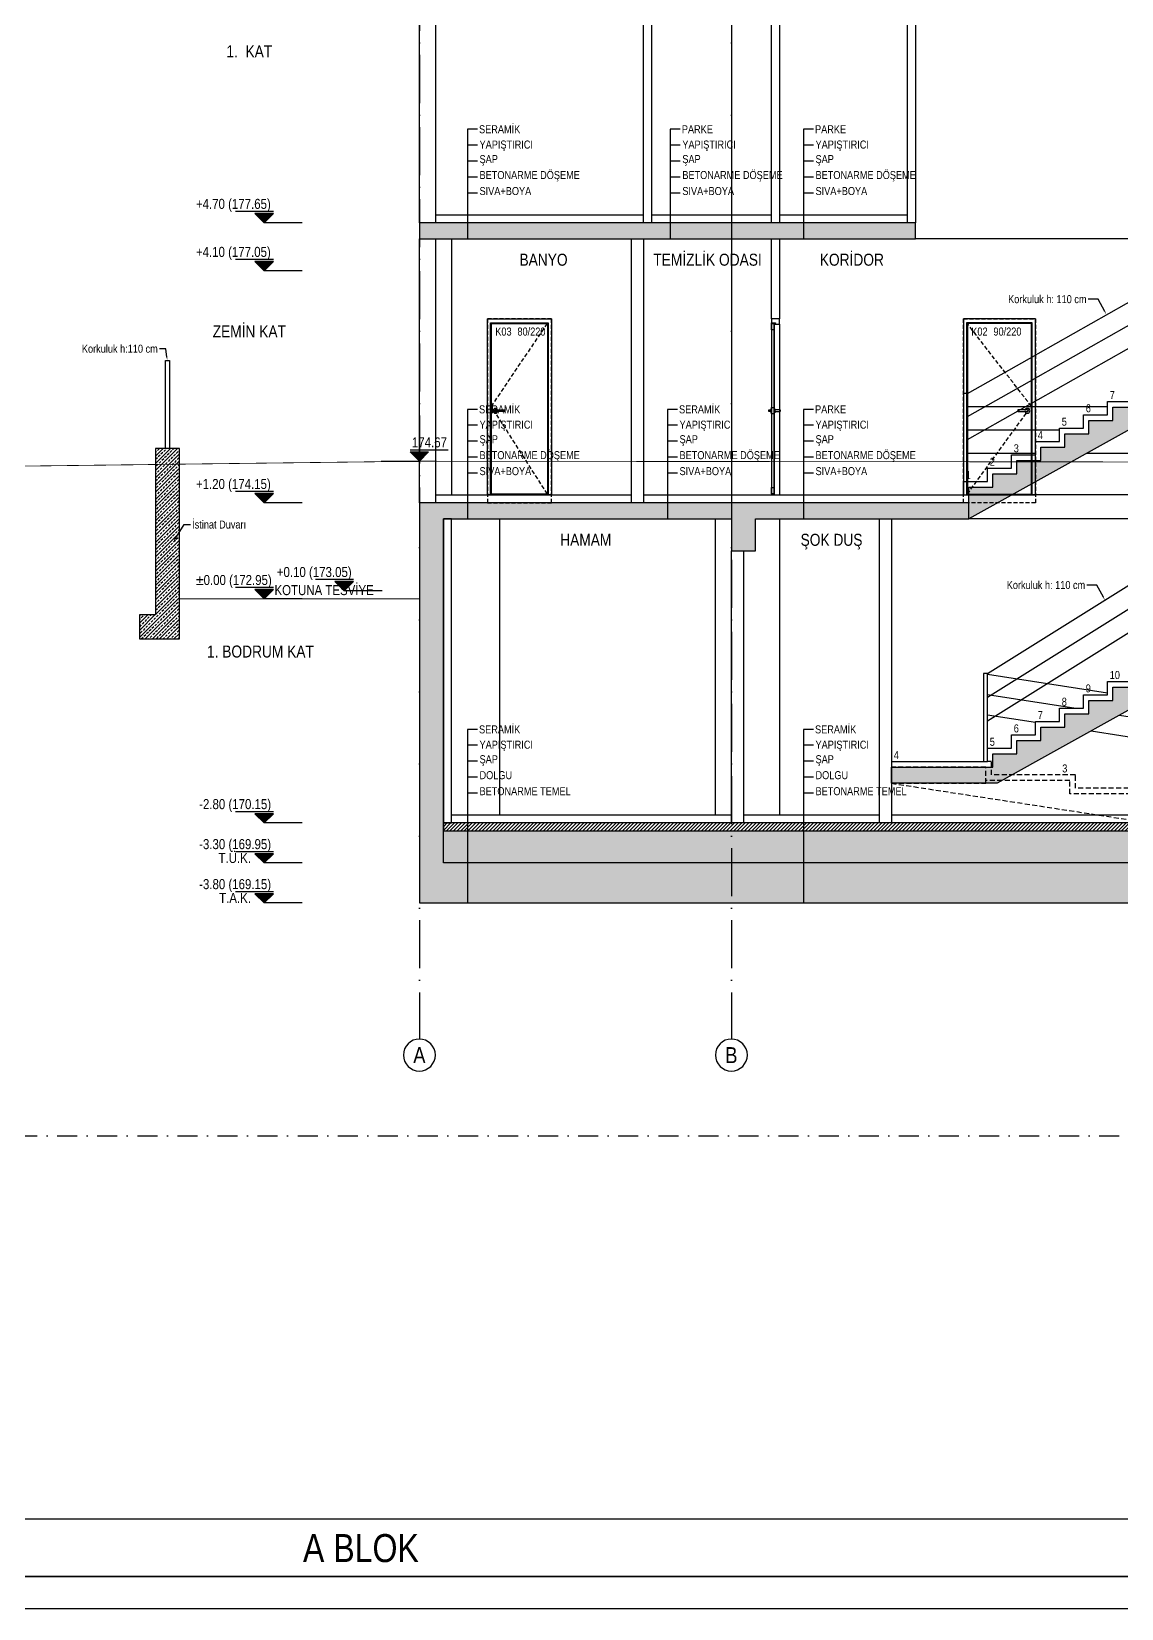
# Model space of a CAD drawing. Header units: millimetres. Extents: x 82776 to 137242, y 11666 to 27998.
# Drawn here: x 112167 to 113530, y 24998 to 26968 of the extents above; entities that cross this region are included whole.
import ezdxf
from ezdxf import colors
from ezdxf.entities.mleader import LeaderData, LeaderLine
from ezdxf.enums import TextEntityAlignment as Align
from ezdxf.math import Vec2, Vec3

# ---------------------------------------------------------------- set-up
doc = ezdxf.new("R2010")
doc.units = ezdxf.units.MM
for name, pattern in [('( Hidden )', [0.375, 0.25, -0.125]), ('ACAD_ISO10W100', [18, 12, -3, 0, -3]), ('DASHDOT', [1, 0.5, -0.25, 0, -0.25]), ('DASHED', [15, 10, -5]), ('HIDDEN', [9.525, 6.35, -3.175])]:
    doc.linetypes.add(name, pattern=pattern)
for name, color, linetype in [('0_IFC_Door_Text', 11, 'Continuous'), ('0_IFC_Elevation_3', 21, 'Continuous'), ('0_IFC_Elevation_4', 11, 'Continuous'), ('0_IFC_Elevation_5', 252, 'Continuous'), ('0_IFC_Grid', 14, 'ACAD_ISO10W100'), ('0_IFC_Grid_Text_100', 14, 'Continuous'), ('0_IFC_Hatch_Structure', 251, 'Continuous'), ('0_IFC_Legend_Viewport', 7, 'Continuous'), ('0_IFC_Notation_Level_50', 160, 'Continuous'), ('0_IFC_Notation_Section_50', 10, 'Continuous'), ('0_IFC_Room_Text(No)_50', 12, 'Continuous'), ('0_IFC_Stair_Text', 221, 'Continuous'), ('0_IFC_Text_Explanation_50', 231, 'Continuous'), ('1_IFC_Concrete_Section', 50, 'Continuous'), ('1_IFC_Door', 83, 'Continuous'), ('1_IFC_Stair_Concrete', 252, '( Hidden )'), ('2_IFC_Handrail', 181, 'Continuous'), ('2_IFC_Wall', 130, 'Continuous'), ('4_IFC_Adhesive', 135, 'Continuous'), ('4_IFC_Floor_Cladding', 143, 'Continuous'), ('7_IFC_Landscape', 45, 'Continuous')]:
    doc.layers.add(name, color=color, linetype=linetype)
doc.styles.add('IFC_TEXT', font='ARIALN.TTF')
doc.styles.add('MARITZA_A1-A2-A3  BLOK_231117$0$IFC_TEXT', font='ARIALN.TTF')

# ---------------------------------------------------------------- blocks, each defined once
blk = doc.blocks.new('*U2166')
blk.add_lwpolyline([(-3804.9, 0), (-1182.8, 0), (-1182.8, 71.5), (-3804.9, 71.5)], close=True)
at = {"layer": '0_IFC_Legend_Viewport', "transparency": 33554687}
blk.add_lwpolyline([(-3804.9, 2920), (0, 2920), (0, 0), (-3804.9, 0)], close=True, dxfattribs=at)
at = {"style": 'IFC_TEXT'}
for tag, p in [('PAFTA', (-2729.5, 17.9)), ('KOT', (-1159.1, 18)), ('OLCEK', (-110.4, 17.9))]:
    blk.add_attdef(tag, p, '', height=35, dxfattribs=at)
blk = doc.blocks.new('P_FITIL2')
at = {"layer": '4_IFC_Adhesive'}
blk.add_line((0.5, 0), (-0.5, 0), dxfattribs=at)
blk.add_lwpolyline([(-0.6, -0.1), (-0.1, -0.1), (-0.1, -0.3), (-0.1, -0.3), (-0.1, -0.5), (-0.1, -0.5), (-0.1, -0.7), (0.1, -0.7), (0.1, -0.5), (0.1, -0.5), (0.1, -0.3), (0.1, -0.3), (0.1, -0.1), (0.6, -0.1)], dxfattribs=at)
for radius, start, end in [(0.61, 10.3889, 169.6111), (0.51, 24.3157, 155.6843)]:
    blk.add_arc((0, -0.2), radius, start, end, dxfattribs=at)
blk = doc.blocks.new('*U2165')
at = {"layer": '0_IFC_Elevation_5'}
for p, q in [((-5.2, -6.6), (-5.2, -220, 0)), ((-6, -114, 0), (0.5, -114, 0)), ((0.5, -116, 0), (-6, -116, 0)), ((1, -112.5, 0), (0.5, -112.5, 0)), ((0.5, -112.5, 0), (0.5, -117.5, 0)), ((0.5, -117.5, 0), (1, -117.5, 0)), ((4.8, -112.5, 0), (5.3, -112.5, 0)), ((5.3, -117.5, 0), (4.8, -117.5, 0)), ((5.3, -112.5, 0), (5.3, -117.5, 0)), ((8, -114, 0), (5.3, -114, 0)), ((5.3, -116, 0), (8, -116, 0)), ((8, -116, 0), (8, -114, 0))]:
    blk.add_line(p, q, dxfattribs=at)
at = {"layer": '0_IFC_Elevation_5', "elevation": 0}
for points in [[(4.8, -5.2), (4.8, -220)], [(-6, -114), (-6, -116)]]:
    blk.add_lwpolyline(points, dxfattribs=at)
at = {"layer": '1_IFC_Door'}
for p, q in [((1.2, -219, 0), (1.2, -5.7, 0)), ((1.2, -5.9, 0), (4.6, -5.9, 0)), ((4.6, -5.7, 0), (4.6, -219, 0)), ((1.2, -218.8, 0), (4.6, -218.8, 0))]:
    blk.add_line(p, q, dxfattribs=at)
for points in [[(4.8, -5), (-0.5, -5), (-0.5, -5.4), (0.5, -5.4), (0.5, -5.9), (-0.1, -5.9), (-0.1, -6.2), (0.5, -6.2), (0.5, -6.6), (-5.2, -6.6), (-5.2, 0), (4.8, 0)], [(1.2, -5.9), (1.2, -13.9), (4.6, -13.9), (4.6, -5.9)], [(1.2, -111), (1.2, -119), (4.6, -119), (4.6, -111)], [(1.2, -210.8), (1.2, -218.8), (4.6, -218.8), (4.6, -210.8)]]:
    blk.add_lwpolyline(points, close=True, dxfattribs=at)
at = {"layer": '1_IFC_Door', "elevation": 0}
blk.add_lwpolyline([(4.8, -5), (-0.5, -5), (-0.5, -5.4), (4.6, -5.4, 0.414214), (4.8, -5.2), (4.8, -5), (4.8, -5)], format="xyb", dxfattribs=at)
at = {"layer": '1_IFC_Door'}
blk.add_lwpolyline([(4.8, -5.9), (4.8, -218.8, -0.414214), (4.6, -219), (1.2, -219, -0.414214), (1, -218.8), (1, -218.6), (1, -6.1), (1, -5.9, -0.414214), (1.2, -5.7), (4.6, -5.7, -0.414214)], format="xyb", close=True, dxfattribs=at)
at = {"rotation": 270}
blk.add_blockref('P_FITIL2', (0.6, -6, 0), dxfattribs=at)
blk = doc.blocks.new('*U1034')
blk.add_wipeout([(80, 220), (0, 220), (0, 0), (80, 0)]).dxf.layer = '0_IFC_Elevation_5'
at = {"layer": '0_IFC_Elevation_4'}
for points in [[(80, 0), (80, 220), (0, 220), (0, 0)], [(75, 1), (75, 214), (5, 214), (5, 1)]]:
    blk.add_lwpolyline(points, close=True, dxfattribs=at)
blk.add_lwpolyline([(76, 0), (76, 215), (4, 215), (4, 0)], dxfattribs=at)
at = {"layer": '0_IFC_Elevation_5', "linetype": 'DASHED', "ltscale": 0.5}
blk.add_lwpolyline([(0, -10), (0, 220), (80, 220), (80, -10)], close=True, dxfattribs=at)
blk.add_lwpolyline([(5, 1), (75, 110.5), (5, 214)], dxfattribs=at)
at = {"layer": '0_IFC_Elevation_5'}
blk.add_lwpolyline([(70, 104, 1), (70, 106), (58, 106), (58, 104)], format="xyb", close=True, dxfattribs=at)
blk.add_circle((70, 105), 3, dxfattribs=at)
blk = doc.blocks.new('0_IFC_DOOR_TAG_50')
at = {"layer": '0_IFC_Door_Text', "style": 'IFC_TEXT'}
for tag, p in [('DOOR_TYPE', (0, 0)), ('DOOR_SIZE', (27.7, 0))]:
    blk.add_attdef(tag, p, '', height=10, dxfattribs=at)
blk = doc.blocks.new('*U1033')
blk.add_wipeout([(0, 220), (90, 220), (90, 0), (0, 0)]).dxf.layer = '0_IFC_Elevation_5'
at = {"layer": '0_IFC_Elevation_4'}
for points in [[(0, 0), (0, 220), (90, 220), (90, 0)], [(5, 1), (5, 214), (85, 214), (85, 1)]]:
    blk.add_lwpolyline(points, close=True, dxfattribs=at)
blk.add_lwpolyline([(4, 0), (4, 215), (86, 215), (86, 0)], dxfattribs=at)
at = {"layer": '0_IFC_Elevation_5', "linetype": 'DASHED', "ltscale": 0.5}
blk.add_lwpolyline([(90, -10), (90, 220), (0, 220), (0, -10)], close=True, dxfattribs=at)
blk.add_lwpolyline([(85, 1), (5, 110.5), (85, 214)], dxfattribs=at)
at = {"layer": '0_IFC_Elevation_5'}
blk.add_lwpolyline([(10, 104, -1), (10, 106), (22, 106), (22, 104)], format="xyb", close=True, dxfattribs=at)
blk.add_circle((10, 105), 3, dxfattribs=at)
blk = doc.blocks.new('A_1-1 KST_M1')
at = {"layer": '0_IFC_Hatch_Structure'}
h = blk.add_hatch(dxfattribs=at)
h.set_pattern_fill('ANSI33', color=256, angle=180)
h.set_pattern_definition([(225, (-95849.067, -28656.389), (4.49012806, -4.49012806), []), (225, (-95853.5574, -28656.389), (4.49012806, -4.49012806), [3.175, -1.5875])])
h.paths.add_polyline_path([(689.8, 293.7), (366.4, 114), (246.4, 97.4), (5.2, -36.7), (-127, -36.7), (-127, -16.7), (0, -16.7), (0, 0), (30, 0), (30, 16.7), (60, 16.7), (60, 33.3), (90, 33.3), (90, 50), (120, 50), (120, 66.7), (150, 66.7), (150, 83.3), (180, 83.3), (180, 100), (210, 100), (210, 116.7), (240, 116.7), (240, 133.3), (360, 133.3), (360, 150), (390, 150), (390, 166.7), (420, 166.7), (420, 183.3), (450, 183.3), (450, 200), (480, 200), (480, 216.7), (510, 216.7), (510, 233.3), (540, 233.3), (540, 250), (570, 250), (570, 266.7), (600, 266.7), (600, 283.3), (630, 283.3), (630, 300), (660, 300), (660, 313.7), (843, 313.7), (843, 293.7)])
at = {"layer": '0_IFC_Elevation_3', "linetype": 'HIDDEN', "transparency": 33554687}
blk.add_lwpolyline([(313, -76.3), (313, -59.7), (208, -59.7), (208, -43), (103, -43), (103, -26.3), (-2, -26.3), (-2, -9.7), (-7, -9.7)], dxfattribs=at)
at = {"layer": '1_IFC_Concrete_Section'}
blk.add_lwpolyline([(689.8, 293.7), (366.4, 114), (246.4, 97.4), (5.2, -36.7), (-127, -36.7), (-127, -16.7), (0, -16.7), (0, 0), (30, 0), (30, 16.7), (60, 16.7), (60, 33.3), (90, 33.3), (90, 50), (120, 50), (120, 66.7), (150, 66.7), (150, 83.3), (180, 83.3), (180, 100), (210, 100), (210, 116.7), (240, 116.7), (240, 133.3), (360, 133.3), (360, 150), (390, 150), (390, 166.7), (420, 166.7), (420, 183.3), (450, 183.3), (450, 200), (480, 200), (480, 216.7), (510, 216.7), (510, 233.3), (540, 233.3), (540, 250), (570, 250), (570, 266.7), (600, 266.7), (600, 283.3), (630, 283.3), (630, 300), (660, 300), (660, 313.7), (843, 313.7), (843, 293.7)], close=True, dxfattribs=at)
at = {"layer": '1_IFC_Stair_Concrete', "ltscale": 25, "transparency": 33554687}
blk.add_lwpolyline([(-9, -16.7), (-127, -16.7), (-127, -36.7), (-9, -36.7)], close=True, dxfattribs=at)
blk.add_lwpolyline([(-127, -36.7), (199.4, -86.7), (306, -86.7), (306, -66.7), (201, -66.7), (201, -50), (96, -50), (96, -33.3), (-9, -33.3)], dxfattribs=at)
at = {"layer": '4_IFC_Floor_Cladding'}
blk.add_lwpolyline([(-127, -9.7), (-7, -9.7), (-7, 7), (23, 7), (23, 23.7), (53, 23.7), (53, 40.3), (83, 40.3), (83, 57), (113, 57), (113, 73.7), (143, 73.7), (143, 90.3), (173, 90.3), (173, 107), (203, 107), (203, 123.7), (233, 123.7), (233, 140.3), (353, 140.3), (353, 157), (383, 157), (383, 173.7), (413, 173.7), (413, 190.3), (443, 190.3), (443, 207), (473, 207), (473, 223.7), (503, 223.7), (503, 240.3), (533, 240.3), (533, 257), (563, 257), (563, 273.7), (593, 273.7), (593, 290.3), (623, 290.3), (623, 307), (653, 307), (653, 323.7), (683, 323.7)], dxfattribs=at)
blk = doc.blocks.new('A_1-1 KST_M2')
at = {"layer": '0_IFC_Hatch_Structure'}
h = blk.add_hatch(dxfattribs=at)
h.set_pattern_fill('ANSI33', color=256, angle=180)
h.set_pattern_definition([(225, (-108459.661, -26372.086), (4.49012806, -4.49012806), []), (225, (-108464.1514, -26372.086), (4.49012806, -4.49012806), [3.175, -1.5875])])
h.paths.add_polyline_path([(719.8, 327), (396.4, 147.4), (276.4, 130.7), (0, -23), (0, -3), (0, 16.7), (30, 16.7), (30, 33.3), (60, 33.3), (60, 50), (90, 50), (90, 66.7), (120, 66.7), (120, 83.3), (150, 83.3), (150, 100), (180, 100), (180, 116.7), (210, 116.7), (210, 133.3), (240, 133.3), (240, 150), (270, 150), (270, 166.7), (390, 166.7), (390, 183.3), (420, 183.3), (420, 200), (450, 200), (450, 216.7), (480, 216.7), (480, 233.3), (510, 233.3), (510, 250), (540, 250), (540, 266.7), (570, 266.7), (570, 283.3), (600, 283.3), (600, 300), (630, 300), (630, 316.7), (660, 316.7), (660, 333.3), (690, 333.3), (690, 347), (873, 347), (873, 327)])
at = {"layer": '1_IFC_Concrete_Section'}
blk.add_lwpolyline([(719.8, 327), (396.4, 147.4), (276.4, 130.7), (0, -23), (0, -3), (0, 16.7), (30, 16.7), (30, 33.3), (60, 33.3), (60, 50), (90, 50), (90, 66.7), (120, 66.7), (120, 83.3), (150, 83.3), (150, 100), (180, 100), (180, 116.7), (210, 116.7), (210, 133.3), (240, 133.3), (240, 150), (270, 150), (270, 166.7), (390, 166.7), (390, 183.3), (420, 183.3), (420, 200), (450, 200), (450, 216.7), (480, 216.7), (480, 233.3), (510, 233.3), (510, 250), (540, 250), (540, 266.7), (570, 266.7), (570, 283.3), (600, 283.3), (600, 300), (630, 300), (630, 316.7), (660, 316.7), (660, 333.3), (690, 333.3), (690, 347), (873, 347), (873, 327), (719.8, 327)], dxfattribs=at)
at = {"layer": '4_IFC_Floor_Cladding'}
blk.add_lwpolyline([(-7, 7), (-7, 23.7), (23, 23.7), (23, 40.3), (53, 40.3), (53, 57), (83, 57), (83, 73.7), (113, 73.7), (113, 90.3), (143, 90.3), (143, 107), (173, 107), (173, 123.7), (203, 123.7), (203, 140.3), (233, 140.3), (233, 157), (263, 157), (263, 173.7), (383, 173.7), (383, 190.3), (413, 190.3), (413, 207), (443, 207), (443, 223.7), (473, 223.7), (473, 240.3), (503, 240.3), (503, 257), (533, 257), (533, 273.7), (563, 273.7), (563, 290.3), (593, 290.3), (593, 307), (623, 307), (623, 323.7), (653, 323.7), (653, 340.3), (683, 340.3), (683, 357), (713, 357)], dxfattribs=at)
blk = doc.blocks.new('A_1-1 KST_ALTLIK')
at = {"layer": '0_IFC_Elevation_5'}
h = blk.add_hatch(dxfattribs=at)
h.set_pattern_fill('AR-CONC', color=256, scale=0.1, angle=180)
h.set_pattern_definition([(230, (-106717.608, -13807.086), (-18.218467, 1.5939086), [1.905, -20.955]), (175, (-106717.608, -13807.086), (3.524342, -19.1056845), [1.524, -16.7640584]), (280.451445, (-106719.126, -13806.953), (-14.6941247, -17.5117752), [1.619001, -17.8090245]), (226.1842, (-106717.608, -13812.166), (-27.107904, 4.204233), [2.8575, -31.4325]), (276.635558, (-106719.867, -13811.815), (-23.7404134, -24.7426125), [2.428502, -26.713561]), (171.18415, (-106717.608, -13812.166), (-23.7404134, -24.7426125), [2.285997, -25.145973]), (201, (-106720.148, -13810.896), (-15.1614391, 10.2265198), [1.905, -20.955]), (146, (-106720.148, -13810.896), (-6.1802028, -18.4187966), [1.524, -16.764]), (251.451445, (-106721.412, -13810.044), (-21.341642, -8.192277), [1.619001, -17.8089938]), (217.5, (-106717.608, -13807.086), (-0.30886033, -8.4555039), [0, -16.5608, 0, -17.018, 0, -16.8275]), (187.5, (-106717.608, -13807.086), (-6.68196625, -10.0180575), [0, -9.7028, 0, -16.1798, 0, -6.4135]), (147.5, (-106711.944, -13807.086), (-13.5590595, 0.5728744), [0, -6.35, 0, -19.812, 0, -26.289]), (137.5, (-106709.404, -13807.086), (-14.8129181, -2.5426491), [0, -8.255, 0, -13.1572, 0, -18.669])])
h.paths.add_polyline_path([(30, 60), (1540, 60), (1540, 20), (30, 20)])
at = {"layer": '0_IFC_Hatch_Structure'}
h = blk.add_hatch(dxfattribs=at)
h.set_pattern_fill('ANSI31', color=256, angle=180)
h.set_pattern_definition([(225, (-109915.903, -25909.0858), (2.24506403, -2.24506403), [])])
h.paths.add_polyline_path([(30, 60), (1540, 60), (1540, 70), (30, 70)])
at = {"layer": '0_IFC_Elevation_4'}
for points in [[(390, 1150), (390, 830)], [(40, 800), (40, 480)], [(390, 800), (390, 480)], [(1340, 800), (620, 800)], [(450, 450), (450, 80)], [(970, 450), (687, 450)]]:
    blk.add_lwpolyline(points, dxfattribs=at)
at = {"layer": '0_IFC_Elevation_5'}
for points in [[(100, 450), (100, 80)], [(370, 80), (370, 450)]]:
    blk.add_lwpolyline(points, dxfattribs=at)
at = {"layer": '1_IFC_Concrete_Section'}
for points in [[(620, 820), (0, 820), (0, 800), (620, 800)], [(30, 60), (1540, 60), (1540, 70), (30, 70)]]:
    blk.add_lwpolyline(points, close=True, dxfattribs=at)
at = {"layer": '2_IFC_Handrail'}
for points in [[(970, 531.6), (833.8, 531.6)], [(710, 256.7), (950, 406.7)], [(710, 227.2), (950, 377.2)], [(710, 197.7), (950, 347.7)], [(710, 255.9), (860, 232.4)], [(710, 230.6), (820.4, 213.3)], [(710, 205.3), (770, 195.9)], [(875.3, 204.8), (1025, 181.4)], [(839.8, 185), (1025, 156.1)]]:
    blk.add_lwpolyline(points, dxfattribs=at)
blk.add_lwpolyline([(710, 146.7), (710, 256.7), (705, 256.7), (705, 146.7)], close=True, dxfattribs=at)
at = {"layer": '2_IFC_Wall'}
for points in [[(20, 820), (0, 820), (0, 1150), (20, 1150)], [(290, 820), (280, 820), (280, 1150), (290, 1150)], [(450, 820), (440, 820), (440, 1150), (450, 1150)], [(620, 820), (610, 820), (610, 1150), (620, 1150)], [(20, 470), (0, 470), (0, 800), (20, 800)], [(280, 470), (265, 470), (265, 800), (280, 800)], [(450, 700), (440, 700), (440, 800), (450, 800)], [(30, 70), (40, 70), (40, 450), (30, 450)], [(590, 70), (575, 70), (575, 450), (590, 450)], [(405, 70), (390, 70), (390, 410), (405, 410)]]:
    blk.add_lwpolyline(points, close=True, dxfattribs=at)
at = {"layer": '4_IFC_Floor_Cladding'}
for points in [[(20, 830), (280, 830)], [(290, 830), (440, 830)], [(450, 830), (610, 830)], [(20, 480), (265, 480)], [(40, 80), (390, 80)], [(405, 80), (575, 80)], [(590, 80), (1560, 80), (1560, 70)]]:
    blk.add_lwpolyline(points, dxfattribs=at)
at = {"xscale": -1, "rotation": 359.9984618957857}
blk.add_blockref('*U2165', (444.8, 700), dxfattribs=at)
at = {"xscale": -1}
blk.add_blockref('*U1033', (770, 480), dxfattribs=at)
at = {"layer": '0_IFC_Elevation_4'}
blk.add_lwpolyline([(970, 480), (741, 480)], dxfattribs=at)
at = {"layer": '2_IFC_Handrail'}
for points in [[(685, 606.7), (950, 756.7)], [(685, 577.9), (950, 727.9)], [(685, 549.2), (950, 699.2)], [(860, 590), (685, 590)], [(800, 560.8), (685, 560.8)], [(770, 531.6), (685, 531.6)]]:
    blk.add_lwpolyline(points, dxfattribs=at)
blk.add_lwpolyline([(685, 496.7), (685, 606.7), (680, 606.7), (680, 496.7)], close=True, dxfattribs=at)
at = {"layer": '4_IFC_Floor_Cladding'}
blk.add_lwpolyline([(280, 480), (680, 480)], dxfattribs=at)
for name, p in [('A_1-1 KST_M2', (687, 473)), ('A_1-1 KST_M1', (717, 156.3))]:
    blk.add_blockref(name, p)
at = {"xscale": -1}
blk.add_blockref('*U1034', (165, 480), dxfattribs=at)
at = {"transparency": 33554687}
blk.add_blockref('0_IFC_DOOR_TAG_50', (689.9, 679), dxfattribs=at).add_auto_attribs({'DOOR_TYPE': 'K02', 'DOOR_SIZE': '90/220'})
at = {"layer": '0_IFC_Hatch_Structure'}
h = blk.add_hatch(dxfattribs=at)
h.set_pattern_fill('ANSI33', color=256, angle=180)
h.set_pattern_definition([(225, (-109485.903, -25909.086), (4.49012806, -4.49012806), []), (225, (-109490.393, -25909.086), (4.49012806, -4.49012806), [3.175, -1.5875])])
h.paths.add_polyline_path([(1970, 450), (1970, 20), (1720, 20), (1720, -80), (1560, -80), (1560, 20), (30, 20), (30, 450), (390, 450), (390, 410), (420, 410), (420, 450), (687, 450), (687, 470), (0, 470), (0, -30), (1510, -30), (1510, -130), (1770, -130), (1770, -30), (2000, -30), (2000, 470), (1720, 470), (1720, 450)])
h.paths.add_polyline_path([(620, 820), (0, 820), (0, 800), (620, 800)])
h.paths.add_polyline_path([(1720, 800), (2000, 800), (2000, 820), (1720, 820)])
h.paths.add_polyline_path([(2150, 1150), (2150, 1170), (-150, 1170), (-150, 1150)])
at = {"layer": '1_IFC_Concrete_Section'}
blk.add_lwpolyline([(1560, 20), (30, 20), (30, 450), (390, 450), (390, 410), (420, 410), (420, 450), (687, 450), (687, 470), (0, 470), (0, -30), (1510, -30)], dxfattribs=at)
at = {"transparency": 33554687}
blk.add_blockref('0_IFC_DOOR_TAG_50', (94.9, 679), dxfattribs=at).add_auto_attribs({'DOOR_TYPE': 'K03', 'DOOR_SIZE': '80/220'})
blk = doc.blocks.new('0_IFC_ROOM_SEC_50')
at = {"layer": '0_IFC_Room_Text(No)_50', "style": 'IFC_TEXT'}
for tag, height, p in [('ROOM_NAME', 15, (10.2, -26.2)), ('ROOM_NUMBER', 10, (10.2, -7.2))]:
    blk.add_attdef(tag, text='', height=height, dxfattribs=at).set_placement(p, align=Align.MIDDLE_CENTER)
blk = doc.blocks.new('SERAMIK KATMANLASMA')
at = {"layer": '0_IFC_Text_Explanation_50'}
for points in [[(12.5, 0), (0, 0), (0, -136.8)], [(12.5, -19.9), (0, -19.9)], [(12.5, -39.9), (0, -39.9)], [(12.5, -59.8), (0, -59.8)], [(12.5, -79.8), (0, -79.8)]]:
    blk.add_lwpolyline(points, dxfattribs=at)
at = {"layer": '0_IFC_Text_Explanation_50', "char_height": 10, "attachment_point": 1, "rotation": 360, "style": 'MARITZA_A1-A2-A3  BLOK_231117$0$IFC_TEXT'}
for s, width, gutter_width, insert in [('SERAMİK', 243.705, 31.2, (14.6, 5)), ('YAPIŞTIRICI ', 224.862, 62.5, (15.2, -14.1)), ('ŞAP', 224.862, 62.5, (15.2, -32.3)), ('BETONARME DÖŞEME ', 224.862, 62.5, (15.2, -52.2)), ('SIVA+BOYA', 224.862, 62.5, (15.2, -72.2))]:
    blk.add_mtext_dynamic_manual_height_columns(s, width=width, gutter_width=gutter_width, heights=[0], dxfattribs=dict(at, insert=insert))
blk = doc.blocks.new('PARKE KATMANLASMA')
at = {"layer": '0_IFC_Text_Explanation_50'}
for points in [[(12.5, 0), (0, 0), (0, -136.8)], [(12.5, -19.9), (0, -19.9)], [(12.5, -39.9), (0, -39.9)], [(12.5, -59.8), (0, -59.8)], [(12.5, -79.8), (0, -79.8)]]:
    blk.add_lwpolyline(points, dxfattribs=at)
at = {"layer": '0_IFC_Text_Explanation_50', "char_height": 10, "attachment_point": 1, "style": 'MARITZA_A1-A2-A3  BLOK_231117$0$IFC_TEXT'}
for s, width, gutter_width, insert in [('PARKE', 243.705, 31.2, (14.6, 5)), ('YAPIŞTIRICI ', 224.862, 62.5, (15.2, -14.1)), ('ŞAP ', 224.862, 62.5, (15.2, -32.3)), ('BETONARME DÖŞEME ', 224.862, 62.5, (15.2, -52.2)), ('SIVA+BOYA', 224.862, 62.5, (15.2, -72.2))]:
    blk.add_mtext_dynamic_manual_height_columns(s, width=width, gutter_width=gutter_width, heights=[0], dxfattribs=dict(at, insert=insert))
blk = doc.blocks.new('SERAMIK KATMANLASMA_TEMEL2')
at = {"layer": '0_IFC_Text_Explanation_50'}
for points in [[(12.5, 0), (0, 0), (0, -216.9)], [(12.5, -19.9), (0, -19.9)], [(12.5, -39.9), (0, -39.9)], [(12.5, -59.8), (0, -59.8)], [(12.5, -79.8), (0, -79.8)]]:
    blk.add_lwpolyline(points, dxfattribs=at)
at = {"layer": '0_IFC_Text_Explanation_50', "char_height": 10, "attachment_point": 1, "rotation": 360, "style": 'MARITZA_A1-A2-A3  BLOK_231117$0$IFC_TEXT'}
for s, width, gutter_width, insert in [('SERAMİK', 243.705, 31.2, (14.6, 5)), ('YAPIŞTIRICI ', 224.862, 62.5, (15.2, -14.1)), ('ŞAP', 224.862, 62.5, (15.2, -32.3)), ('DOLGU', 224.862, 62.5, (15.2, -52.2)), ('BETONARME TEMEL', 224.862, 62.5, (15.2, -72.2))]:
    blk.add_mtext_dynamic_manual_height_columns(s, width=width, gutter_width=gutter_width, heights=[0], dxfattribs=dict(at, insert=insert))
blk = doc.blocks.new('0_IFC_AXIS_TEXT_100')
at = {"layer": '0_IFC_Grid_Text_100'}
blk.add_circle((0, 1000), 1000, dxfattribs=at)
at = {"layer": '0_IFC_Grid_Text_100', "style": 'IFC_TEXT'}
blk.add_attdef('AXIS_NO', text='', height=1000, dxfattribs=at).set_placement((0, 993), align=Align.MIDDLE_CENTER)
blk = doc.blocks.new('A_1-1 KST_AKS')
at = {"layer": '0_IFC_Grid', "ltscale": 5}
for points in [[(0, -200), (0, -1790)], [(390, -200), (390, -1790)]]:
    blk.add_lwpolyline(points, dxfattribs=at)
ref = blk.add_blockref('0_IFC_AXIS_TEXT_100', (0.00262, -1830), dxfattribs=dict(xscale=-0.02, yscale=0.02, zscale=0.02, rotation=0.0064968962269241))
ref.add_attrib('AXIS_NO', 'A', dxfattribs={"layer": '0_IFC_Grid_Text_100', "height": 20, "rotation": 0.0064969, "style": 'IFC_TEXT'}).set_placement((0.00037, -1810.14568), align=Align.MIDDLE_CENTER)
ref = blk.add_blockref('0_IFC_AXIS_TEXT_100', (390.00262, -1830), dxfattribs=dict(xscale=-0.02, yscale=0.02, zscale=0.02, rotation=0.0064968962269241))
ref.add_attrib('AXIS_NO', 'B', dxfattribs={"layer": '0_IFC_Grid_Text_100', "height": 20, "rotation": 0.0064969, "style": 'IFC_TEXT'}).set_placement((390.00037, -1810.14568), align=Align.MIDDLE_CENTER)
blk = doc.blocks.new('0_IFC_NOT_RUDELEVEL_50_N')
at = {"layer": '0_IFC_Notation_Level_50'}
h = blk.add_hatch(color=256, dxfattribs=at)
h.dxf.hatch_style = 1
h.paths.add_polyline_path([(-201.6, 201.6), (201.6, 201.6), (0, 0)])
for p, q in [((-834.4, 0), (0, 0)), ((-201.6, 246.4), (627.2, 246.4))]:
    blk.add_line(p, q, dxfattribs=at)
blk.add_lwpolyline([(-201.6, 201.6), (201.6, 201.6), (0, 0), (-201.6, 201.6)], dxfattribs=at)
at = {"layer": '0_IFC_Notation_Level_50', "style": 'IFC_TEXT'}
blk.add_attdef('LEVEL', (-201.6, 302.4), '', height=280, dxfattribs=at)
blk = doc.blocks.new('A_1-1 KST_DE')
at = {"layer": '0_IFC_Elevation_4', "linetype": 'DASHED', "const_width": 1}
blk.add_lwpolyline([(-462, 46.3), (0, 52), (2000, 50), (2400, 28.7)], dxfattribs=at)
ref = blk.add_blockref('0_IFC_NOT_RUDELEVEL_50_N', (0, 52), dxfattribs=dict(xscale=0.057142857142768, yscale=0.057142857142768, zscale=0.057142857142768))
ref.add_attrib('LEVEL', '174.67', (-9.3, 69.3), dxfattribs={"layer": '0_IFC_Notation_Level_50', "height": 12.5, "style": 'IFC_TEXT'})
blk = doc.blocks.new('*U2139')
ref = blk.add_blockref('0_IFC_NOT_RUDELEVEL_50_N', (0, 1322.8), dxfattribs=dict(xscale=-0.057142857142768, yscale=0.057142857142768, zscale=0.057142857142768))
ref.add_attrib('LEVEL', '+8.93 (181.88)', (-85.3, 1340), dxfattribs={"layer": '0_IFC_Notation_Level_50', "height": 12.5, "style": 'IFC_TEXT'})
ref = blk.add_blockref('0_IFC_NOT_RUDELEVEL_50_N', (0, 1250), dxfattribs=dict(xscale=-0.057142857142768, yscale=0.057142857142768, zscale=0.057142857142768))
ref.add_attrib('LEVEL', '+8.20 (181.15)', (-85.3, 1267.3), dxfattribs={"layer": '0_IFC_Notation_Level_50', "height": 12.5, "style": 'IFC_TEXT'})
ref = blk.add_blockref('0_IFC_NOT_RUDELEVEL_50_N', (0, 1190), dxfattribs=dict(xscale=-0.057142857142768, yscale=0.057142857142768, zscale=0.057142857142768))
ref.add_attrib('LEVEL', '+7.60 (180.55)', (-85.3, 1207.3), dxfattribs={"layer": '0_IFC_Notation_Level_50', "height": 12.5, "style": 'IFC_TEXT'})
ref = blk.add_blockref('0_IFC_NOT_RUDELEVEL_50_N', (0, 900), dxfattribs=dict(xscale=-0.057142857142768, yscale=0.057142857142768, zscale=0.057142857142768))
ref.add_attrib('LEVEL', '+4.70 (177.65)', (-85.3, 917.3), dxfattribs={"layer": '0_IFC_Notation_Level_50', "height": 12.5, "style": 'IFC_TEXT'})
ref = blk.add_blockref('0_IFC_NOT_RUDELEVEL_50_N', (0, 840), dxfattribs=dict(xscale=-0.057142857142768, yscale=0.057142857142768, zscale=0.057142857142768))
ref.add_attrib('LEVEL', '+4.10 (177.05)', (-85.3, 857.3), dxfattribs={"layer": '0_IFC_Notation_Level_50', "height": 12.5, "style": 'IFC_TEXT'})
ref = blk.add_blockref('0_IFC_NOT_RUDELEVEL_50_N', (0, 550), dxfattribs=dict(xscale=-0.057142857142768, yscale=0.057142857142768, zscale=0.057142857142768))
ref.add_attrib('LEVEL', '+1.20 (174.15)', (-85.3, 567.3), dxfattribs={"layer": '0_IFC_Notation_Level_50', "height": 12.5, "style": 'IFC_TEXT'})
ref = blk.add_blockref('0_IFC_NOT_RUDELEVEL_50_N', (0, 430), dxfattribs=dict(xscale=-0.057142857142768, yscale=0.057142857142768, zscale=0.057142857142768))
ref.add_attrib('LEVEL', '%%P0.00 (172.95)', (-85.3, 447.3), dxfattribs={"layer": '0_IFC_Notation_Level_50', "height": 12.5, "style": 'IFC_TEXT'})
ref = blk.add_blockref('0_IFC_NOT_RUDELEVEL_50_N', (100, 440), dxfattribs=dict(xscale=-0.057142857142768, yscale=0.057142857142768, zscale=0.057142857142768))
ref.add_attrib('LEVEL', '+0.10 (173.05)', (15.8, 457.3), dxfattribs={"layer": '0_IFC_Notation_Level_50', "height": 12.5, "style": 'IFC_TEXT'})
ref = blk.add_blockref('0_IFC_NOT_RUDELEVEL_50_N', (0, 150), dxfattribs=dict(xscale=-0.057142857142768, yscale=0.057142857142768, zscale=0.057142857142768))
ref.add_attrib('LEVEL', '-2.80 (170.15)', (-81.3, 167.3), dxfattribs={"layer": '0_IFC_Notation_Level_50', "height": 12.5, "style": 'IFC_TEXT'})
ref = blk.add_blockref('0_IFC_NOT_RUDELEVEL_50_N', (0, 100), dxfattribs=dict(xscale=-0.057142857142768, yscale=0.057142857142768, zscale=0.057142857142768))
ref.add_attrib('LEVEL', '-3.30 (169.95)', (-81.3, 117.3), dxfattribs={"layer": '0_IFC_Notation_Level_50', "height": 12.5, "style": 'IFC_TEXT'})
ref = blk.add_blockref('0_IFC_NOT_RUDELEVEL_50_N', (0, 50), dxfattribs=dict(xscale=-0.057142857142768, yscale=0.057142857142768, zscale=0.057142857142768))
ref.add_attrib('LEVEL', '-3.80 (169.15)', (-81.3, 67.3), dxfattribs={"layer": '0_IFC_Notation_Level_50', "height": 12.5, "style": 'IFC_TEXT'})
at = {"layer": '0_IFC_Notation_Level_50', "char_height": 12.5, "attachment_point": 3, "style": 'IFC_TEXT'}
for s, insert in [('MAHYA KOTU', (-16.5, 1335.3)), ('SAÇAK KOTU', (-16.5, 1262.5)), ('T.Ü.K.', (-16.5, 112.5)), ('T.A.K.', (-16.5, 62.5))]:
    blk.add_mtext_dynamic_manual_height_columns(s, width=128.311, gutter_width=12.5, heights=[0], dxfattribs=dict(at, insert=insert))
at = {"layer": '0_IFC_Text_Explanation_50', "char_height": 15, "attachment_point": 5, "style": 'IFC_TEXT'}
for s, insert in [('\\pxt4;1.  KAT', (-18.6, 1114.1)), ('\\pxt4;ZEMİN KAT', (-18.6, 764.1)), ('\\pxi-0.46999,l1.46999,t1.46999,4;1. BODRUM KAT', (-12.2, 364.1))]:
    blk.add_mtext_dynamic_manual_height_columns(s, width=215.825, gutter_width=125, heights=[0], dxfattribs=dict(at, insert=insert))
blk = doc.blocks.new('A_1-1 KST_YAZI')
for name, p in [('SERAMIK KATMANLASMA', (60, 936.8)), ('PARKE KATMANLASMA', (313.5, 936.8)), ('PARKE KATMANLASMA', (480, 936.8)), ('SERAMIK KATMANLASMA', (60, 586.8)), ('SERAMIK KATMANLASMA', (310, 586.8)), ('PARKE KATMANLASMA', (480, 586.8)), ('SERAMIK KATMANLASMA_TEMEL2', (60, 186.9)), ('SERAMIK KATMANLASMA_TEMEL2', (480, 186.9))]:
    blk.add_blockref(name, p)
ref = blk.add_blockref('0_IFC_ROOM_SEC_50', (154.7, 800))
ref.add_attrib('ROOM_NAME', 'BANYO', dxfattribs={"layer": '0_IFC_Room_Text(No)_50', "height": 15, "style": 'IFC_TEXT'}).set_placement((155.2, 773.8), align=Align.MIDDLE_CENTER)
ref = blk.add_blockref('0_IFC_ROOM_SEC_50', (359.7, 800))
ref.add_attrib('ROOM_NAME', 'TEMİZLİK ODASI', dxfattribs={"layer": '0_IFC_Room_Text(No)_50', "height": 15, "style": 'IFC_TEXT'}).set_placement((360.2, 773.8), align=Align.MIDDLE_CENTER)
ref = blk.add_blockref('0_IFC_ROOM_SEC_50', (540, 800))
ref.add_attrib('ROOM_NAME', 'KORİDOR', dxfattribs={"layer": '0_IFC_Room_Text(No)_50', "height": 15, "style": 'IFC_TEXT'}).set_placement((540.6, 773.8), align=Align.MIDDLE_CENTER)
ref = blk.add_blockref('0_IFC_ROOM_SEC_50', (207.4, 450))
ref.add_attrib('ROOM_NAME', 'HAMAM', dxfattribs={"layer": '0_IFC_Room_Text(No)_50', "height": 15, "style": 'IFC_TEXT'}).set_placement((208, 423.8), align=Align.MIDDLE_CENTER)
ref = blk.add_blockref('0_IFC_ROOM_SEC_50', (514.7, 450))
ref.add_attrib('ROOM_NAME', 'ŞOK DUŞ', dxfattribs={"layer": '0_IFC_Room_Text(No)_50', "height": 15, "style": 'IFC_TEXT'}).set_placement((515.2, 423.8), align=Align.MIDDLE_CENTER)
at = {"layer": '0_IFC_Stair_Text', "char_height": 10, "style": 'IFC_TEXT'}
for s, insert, attachment_point in [('6', (833, 583), 7), ('7', (863, 599.7), 7), ('5', (803, 566.3), 7), ('4', (773, 549.6), 7), ('3', (743, 533), 7), ('2', (713, 516.3), 7), ('1', (683, 499.7), 7), ('10', (863, 249.7), 7), ('9', (833, 233), 7), ('8', (803, 216.3), 7), ('7', (773, 199.7), 7), ('6', (743, 183), 7), ('4', (593, 149.7), 7), ('5', (713, 166.3), 7), ('3', (810, 133), 9)]:
    blk.add_mtext_dynamic_manual_height_columns(s, width=9.914, gutter_width=12.5, heights=[0], dxfattribs=dict(at, insert=insert, attachment_point=attachment_point))
at = {"layer": '0_IFC_Text_Explanation_50'}
ml = blk.add_multileader_mtext('Standard', dxfattribs=at)
ml.set_content('Korkuluk h: 110 cm', color=256, style='IFC_TEXT')
ml.set_leader_properties()
ml.build(insert=Vec2(0, 0))
ml.multileader.update_dxf_attribs({"text_right_attachment_type": 2, "dogleg_length": 0.36})
ctx = ml.context
ctx.base_point, ctx.char_height, ctx.plane_origin = Vec3(735.5, 724.4), 10, Vec3(858.7, 702.6)
ctx.right_attachment, ctx.text_align_type = 2, 2
notes = []
notes.append((ctx, [(0, (1, 1, 0), (848.6, 724.4), (-1, 0), 12.6, [(0, [(858.7, 705.6)], 0, [])])]))
ctx.mtext.insert, ctx.mtext.alignment, ctx.mtext.flow_direction = Vec3(834, 729.5), 3, 5
ml = blk.add_multileader_mtext('Standard', dxfattribs=at)
ml.set_content('Korkuluk h: 110 cm', color=256, style='IFC_TEXT')
ml.set_leader_properties()
ml.build(insert=Vec2(0, 0))
ml.multileader.update_dxf_attribs({"text_right_attachment_type": 2, "dogleg_length": 0.36})
ctx = ml.context
ctx.base_point, ctx.char_height, ctx.plane_origin = Vec3(733.8, 367.2), 10, Vec3(856.9, 345.4)
ctx.right_attachment, ctx.text_align_type = 2, 2
notes.append((ctx, [(0, (1, 1, 0), (846.8, 367.2), (-1, 0), 12.6, [(0, [(856.9, 348.4)], 0, [])])]))
ctx.mtext.insert, ctx.mtext.alignment, ctx.mtext.flow_direction = Vec3(832.3, 372.3), 3, 5
for ctx, leaders in notes:
    for number, flags, end, landing, length, lines in leaders:
        leader = LeaderData()
        leader.index, (leader.has_last_leader_line, leader.has_dogleg_vector, leader.attachment_direction) = number, flags
        leader.last_leader_point, leader.dogleg_vector, leader.dogleg_length = Vec3(end), Vec3(landing), length
        for number, points, colour, breaks in lines:
            line = LeaderLine()
            line.index, line.vertices, line.color, line.breaks = number, Vec3.list(points), colors.encode_raw_color(colour), breaks
            leader.lines.append(line)
        ctx.leaders.append(leader)
blk = doc.blocks.new('A_KST 1-1')
at = {"layer": '0_IFC_Hatch_Structure'}
h = blk.add_hatch(dxfattribs=at)
h.set_pattern_fill('ANSI33', color=256, angle=180)
h.set_pattern_definition([(225, (-114600.771, -25451.497), (4.49012806, -4.49012806), []), (225, (-114605.261, -25451.497), (4.49012806, -4.49012806), [3.175, -1.5875])])
h.paths.add_polyline_path([(-2530, 938), (-2530, 730), (-2550, 730), (-2550, 700), (-2500, 700), (-2500, 938)])
at = {"layer": '0_IFC_Notation_Section_50', "linetype": 'DASHDOT', "ltscale": 50}
blk.add_lwpolyline([(200, 78.9), (200, 1912.7), (-3504.4, 1912.7), (-3504.4, 78.9)], close=True, dxfattribs=at)
at = {"layer": '1_IFC_Concrete_Section'}
blk.add_lwpolyline([(-2530, 938), (-2530, 730), (-2550, 730), (-2550, 700), (-2500, 700), (-2500, 938)], close=True, dxfattribs=at)
at = {"layer": '2_IFC_Handrail'}
blk.add_lwpolyline([(-2517.5, 938), (-2517.5, 1048), (-2512.5, 1048), (-2512.5, 938)], close=True, dxfattribs=at)
at = {"layer": '7_IFC_Landscape', "const_width": 1}
blk.add_lwpolyline([(-2530, 917.9), (-3489.4, 906.2)], dxfattribs=at)
at = {"layer": '0_IFC_Text_Explanation_50'}
ml = blk.add_multileader_mtext('Standard', dxfattribs=at)
ml.set_content('Korkuluk h:110 cm', color=256, style='IFC_TEXT')
ml.set_leader_properties()
ml.build(insert=Vec2(0, 0))
ctx = ml.context
ctx.base_point, ctx.char_height, ctx.plane_origin = Vec3(-2622.3, 1062.5), 10, Vec3(-2514.8, 809)
ctx.text_align_type = 2
notes = []
notes.append((ctx, [(0, (1, 1, 0), (-2517, 1062.5), (-1, 0), 8, [(0, [(-2515, 1048)], 0, [])])]))
ctx.mtext.insert, ctx.mtext.alignment, ctx.mtext.flow_direction = Vec3(-2527, 1067.6), 3, 5
ml = blk.add_multileader_mtext('Standard', dxfattribs=at)
ml.set_content('İstinat Duvarı', color=256, style='IFC_TEXT')
ml.set_leader_properties()
ml.build(insert=Vec2(0, 0))
ctx = ml.context
ctx.base_point, ctx.char_height, ctx.plane_origin = Vec3(-2486.1, 842.8), 10, Vec3(-2521.1, 889.2)
notes.append((ctx, [(0, (1, 1, 0), (-2494.1, 842.8), (1, 0), 8, [(0, [(-2507.7, 820.6)], 0, [])])]))
ctx.mtext.insert, ctx.mtext.rotation, ctx.mtext.flow_direction = Vec3(-2484.1, 847.9), 6.283185, 5
for ctx, leaders in notes:
    for number, flags, end, landing, length, lines in leaders:
        leader = LeaderData()
        leader.index, (leader.has_last_leader_line, leader.has_dogleg_vector, leader.attachment_direction) = number, flags
        leader.last_leader_point, leader.dogleg_vector, leader.dogleg_length = Vec3(end), Vec3(landing), length
        for number, points, colour, breaks in lines:
            line = LeaderLine()
            line.index, line.vertices, line.color, line.breaks = number, Vec3.list(points), colors.encode_raw_color(colour), breaks
            leader.lines.append(line)
        ctx.leaders.append(leader)
blk.add_blockref('A_1-1 KST_ALTLIK', (-2200, 400))
at = {"layer": '7_IFC_Landscape', "const_width": 1}
blk.add_lwpolyline([(-2200, 750), (-2500, 750)], dxfattribs=at)
for name, p in [('A_1-1 KST_AKS', (-2200, 1990)), ('*U2139', (-2394, 320)), ('A_1-1 KST_YAZI', (-2200, 400)), ('A_1-1 KST_DE', (-2200, 870))]:
    blk.add_blockref(name, p)
at = {"layer": '0_IFC_Notation_Level_50', "insert": (-2257, 767.2), "char_height": 12.5, "attachment_point": 3, "style": 'IFC_TEXT'}
blk.add_mtext_dynamic_manual_height_columns('KOTUNA TESVİYE', width=128.311, gutter_width=12.5, heights=[0], dxfattribs=at)

msp = doc.modelspace()

# ---------------------------------------------------------------- linework, layer by layer
msp.add_lwpolyline([(82776.4, 27997.6), (82776.4, 24997.6), (137241.5, 24997.6), (137241.5, 27997.6)], close=True)

# ---------------------------------------------------------------- block references
ref = msp.add_blockref('*U2166', (115102.4, 25037.6))
ref.add_attrib('PAFTA', '            A BLOK', (112372.9, 25055.5), dxfattribs={"height": 35, "style": 'IFC_TEXT'})

# ---------------------------------------------------------------- next in the draw order: block references
msp.add_blockref('A_KST 1-1', (114852.2, 25509.1))

doc.saveas('drawing.dxf')
